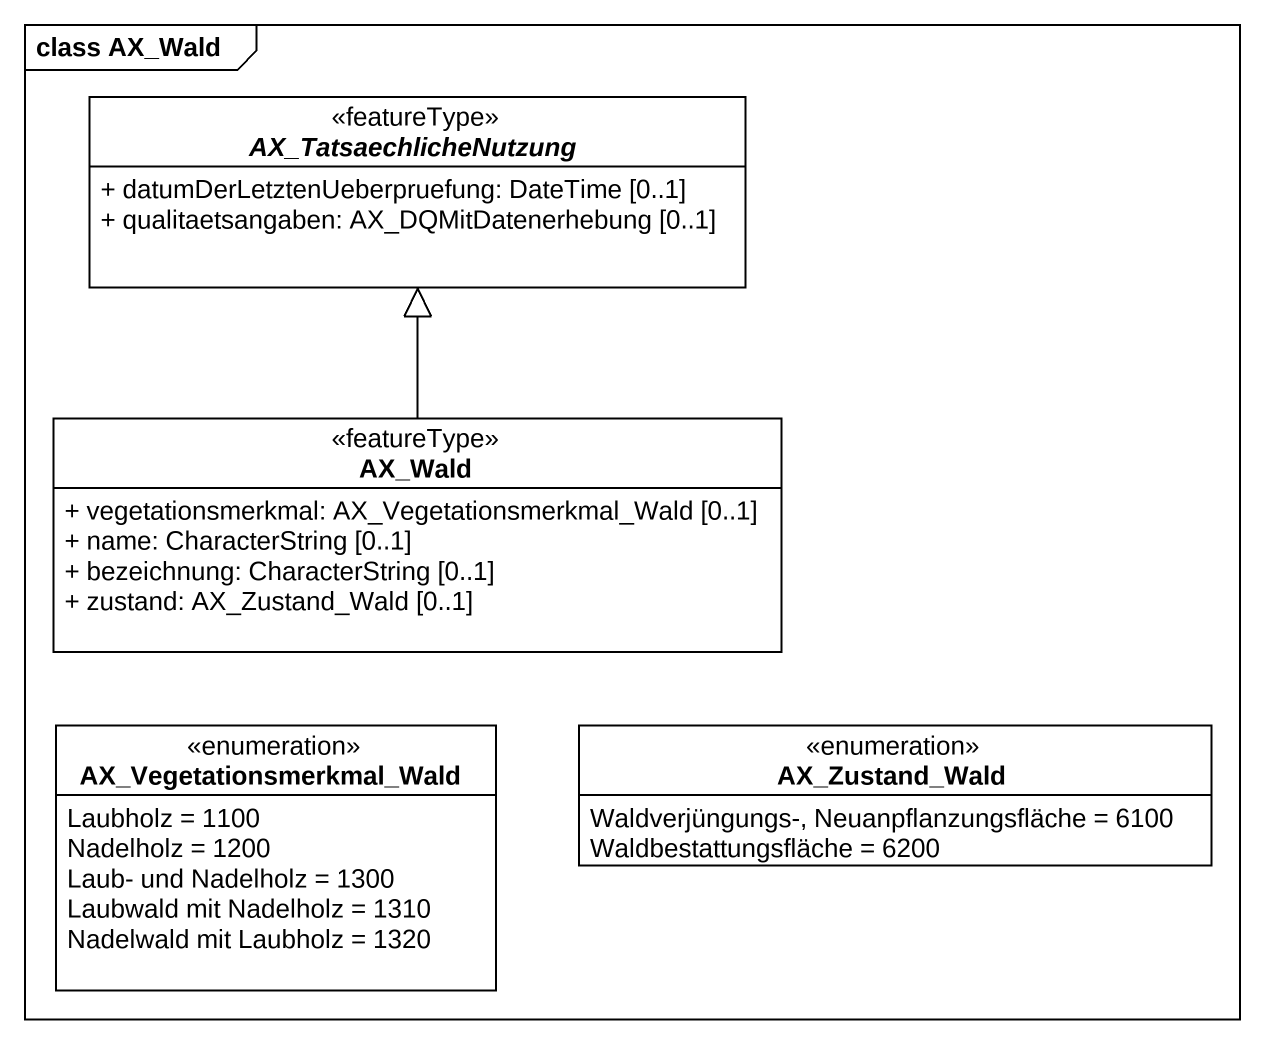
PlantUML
@startuml
mainframe class AX_Wald
hide circle
hide empty members
skinparam classAttributeIconSize 0
abstract class AX_TatsaechlicheNutzung <<featureType>> {
  + datumDerLetztenUeberpruefung: DateTime [0..1]
  + qualitaetsangaben: AX_DQMitDatenerhebung [0..1]
}
class AX_Wald <<featureType>> {
  + vegetationsmerkmal: AX_Vegetationsmerkmal_Wald [0..1]
  + name: CharacterString [0..1]
  + bezeichnung: CharacterString [0..1]
  + zustand: AX_Zustand_Wald [0..1]
}
enum AX_Vegetationsmerkmal_Wald {
  Laubholz = 1100
  Nadelholz = 1200
  Laub- und Nadelholz = 1300
  Laubwald mit Nadelholz = 1310
  Nadelwald mit Laubholz = 1320
}
enum AX_Zustand_Wald {
  Waldverjüngungs-, Neuanpflanzungsfläche = 6100
  Waldbestattungsfläche = 6200
}
AX_Wald -up-|> AX_TatsaechlicheNutzung
@enduml
